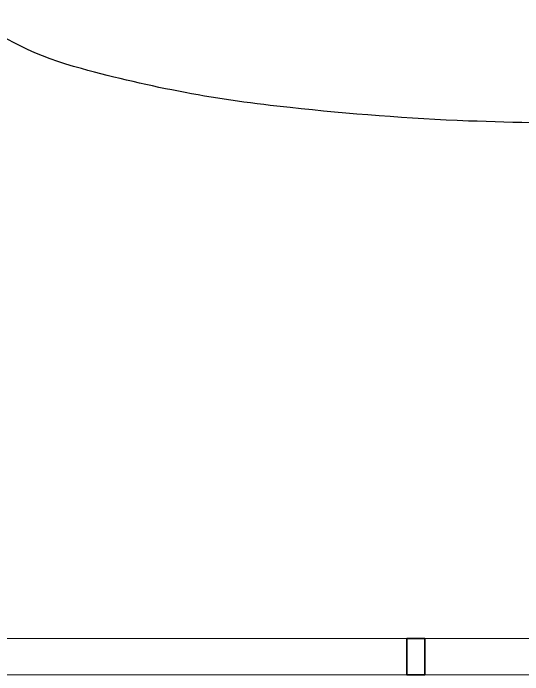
# Model space of a CAD drawing. Header units: millimetres. Extents: x -343543 to 400519, y -115663 to 104219.
# Drawn here: x -241543 to -240133, y -100 to 1729 of the extents above; entities that cross this region are included whole.
import ezdxf
from ezdxf.xclip import XClip

# ---------------------------------------------------------------- set-up
doc = ezdxf.new("R2010")
doc.units = ezdxf.units.MM
doc.header["$XCLIPFRAME"] = 0
doc.linetypes.add('XREF MAT BANG TUONG XAY$0$CENTER', pattern=[50.8, 31.75, -6.35, 6.35, -6.35])
doc.layers.get('0').update_dxf_attribs({"color": 231, "lineweight": 0})
for name, color, linetype, lineweight in [('A-SYMBOLS', 10, 'Continuous', 13), ('XREF MAT BANG TUONG XAY$0$01.Xref _MB T1$0$A-DOOR', 8, 'Continuous', 9), ('XREF MAT BANG TUONG XAY$0$01.Xref _MB T1$0$A-WALL', 8, 'Continuous', 35), ('XREF MAT BANG TUONG XAY$0$A-GRID', 8, 'XREF MAT BANG TUONG XAY$0$CENTER', 15)]:
    doc.layers.add(name, color=color, linetype=linetype, lineweight=lineweight)
doc.layers.add('XREF MAT BANG TUONG XAY$0$A-PATT', color=8, linetype='Continuous')

# ---------------------------------------------------------------- blocks, each defined once
blk = doc.blocks.new('XREF MAT BANG TUONG XAY$0$00.xref_IKIGAI_Truc')
at = {"layer": 'XREF MAT BANG TUONG XAY$0$A-GRID', "color": 8, "ltscale": 20}
blk.add_lwpolyline([(-2907.5, 0), (42750, 0)], dxfattribs=at)
blk = doc.blocks.new('XREF MAT BANG TUONG XAY$0$xref_IKIGAI_Cot')
at = {"layer": 'XREF MAT BANG TUONG XAY$0$A-GRID', "color": 8, "ltscale": 20}
blk.add_lwpolyline([(-2907.5, 0), (42750, 0)], dxfattribs=at)
blk = doc.blocks.new('01.Xref _MB T1')
at = {"color": 8}
blk.add_lwpolyline([(39999.98286, 2999.99997), (40000.00012, 19400), (-0.00011, 19399.99891), (0.00011, 2999.99997), (8394.99073, 2999.9999), (8394.99073, -99.99996), (31605.0109, -99.99952), (31605.0109, 3000.00035)], close=True, dxfattribs=at)
at = {"layer": 'XREF MAT BANG TUONG XAY$0$01.Xref _MB T1$0$A-DOOR', "color": 8, "transparency": 33554687}
for points in [[(31605.0109, 1299.99999), (31604.99214, 0.00042), (19999.99989, 0)], [(31704.99214, 1299.99999), (31704.99214, -99.99958), (19999.99989, -100)]]:
    blk.add_lwpolyline(points, dxfattribs=at)
at = {"layer": 'XREF MAT BANG TUONG XAY$0$01.Xref _MB T1$0$A-WALL', "color": 8}
blk.add_lwpolyline([(22449.99989, -100.00001), (22449.99989, -0.00001), (22399.99989, -0.00001), (22399.99989, -100.00001)], close=True, dxfattribs=at)
at = {"layer": 'XREF MAT BANG TUONG XAY$0$A-PATT', "color": 8}
blk.add_lwpolyline([(24746.58978, 1202.53717, 0.0824683267), (24022.4805, 1386.15429, 0.0217353771), (23357.86025, 1416.92817, -0.0071863959), (22570.54046, 1431.15427, -0.0170009483), (22077.28112, 1468.35851, -0.0422727158), (21500.01981, 1576.09554, -0.1072966146), (21176.98178, 1736.9903, -0.1608015847), (21037.59719, 1974.86923, -0.0565196951), (21016.8414, 2276.40741, 0.0952152517), (20969.555, 2631.37264, 0.1704727025), (20584.73432, 3093.75179, 0.1187922925), (20051.29879, 3268.72621, 0.1186272797), (19502.40968, 3184.79873, 0.1355303517), (19055.89909, 2847.02552, 0.1312856294), (18885.70323, 2421.36024, 0.0198669107), (18858.55277, 1959.72591, -0.0639542172), (18814.13903, 1690.28546, -0.2177159174), (18633.99179, 1490.84365, -0.0827459411), (18269.47742, 1414.92062, -0.0217946559), (17671.15311, 1400.46683, 0.0094435102), (17056.00387, 1401.25773, 0.082639146), (16102.71191, 1248.63274, 0.1888341321), (15497.2539, 748.06419, 0.1351736833), (15381.4724, 15.00243)], format="xyb", dxfattribs=at)
at = {"color": 8}
blk.add_blockref('XREF MAT BANG TUONG XAY$0$00.xref_IKIGAI_Truc', (0.00011, 0), dxfattribs=at)
ref = blk.add_blockref('XREF MAT BANG TUONG XAY$0$xref_IKIGAI_Cot', (-0.00927, -0.00001), dxfattribs=at)
XClip(ref).set_block_clipping_path([(-1610.3425959283, -2225.6693134198), (41829.1295208634, 21555.8819575264)])

msp = doc.modelspace()

# ---------------------------------------------------------------- block references
at = {"layer": 'A-SYMBOLS'}
msp.add_blockref('01.Xref _MB T1', (-262854, 0), dxfattribs=at)

doc.saveas('drawing.dxf')
